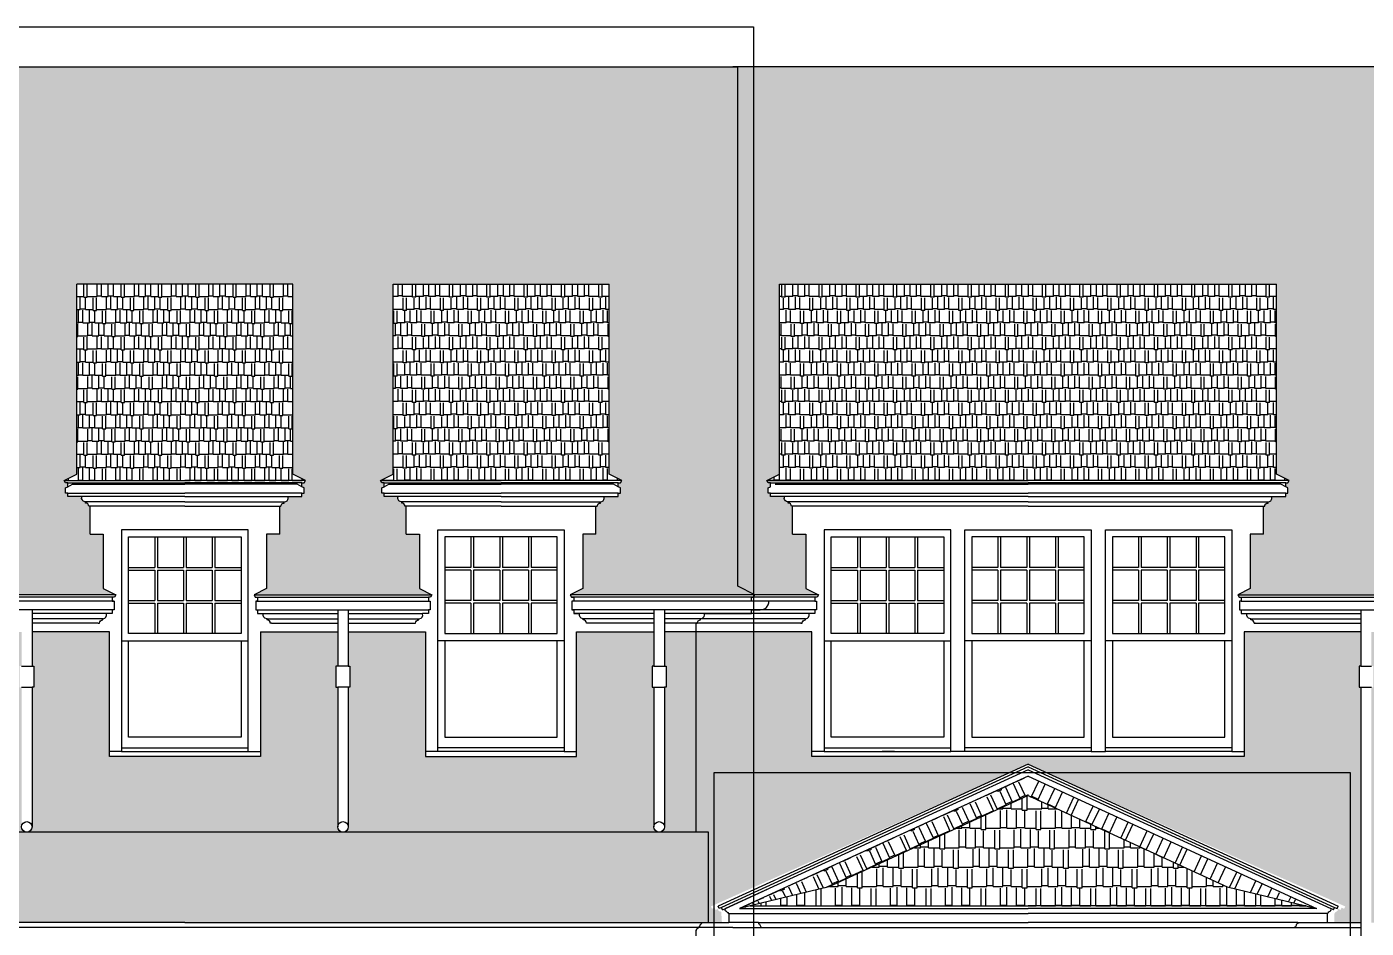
# Model space of a CAD drawing. Header units: inches. Extents: x 1902 to 78711, y -439399 to 11089.
# Drawn here: x 75935.1 to 76316.3, y -2685.7 to -2429.2 of the extents above; entities that cross this region are included whole.
import ezdxf

# ---------------------------------------------------------------- set-up
doc = ezdxf.new("R2010")
doc.units = ezdxf.units.IN
doc.header["$LTSCALE"] = 48
doc.header["$MEASUREMENT"] = 0
for name, color, linetype in [('1WHITE', 7, 'CONTINUOUS'), ('2MAGENTA', 6, 'CONTINUOUS'), ('3BLUE', 5, 'CONTINUOUS'), ('4CYAN', 4, 'CONTINUOUS'), ('8GREY', 8, 'CONTINUOUS'), ('A-CLEANPRINT', 8, 'CONTINUOUS'), ('A-TEXT', 6, 'CONTINUOUS')]:
    doc.layers.add(name, color=color, linetype=linetype)

# ---------------------------------------------------------------- blocks, each defined once
blk = doc.blocks.new('Window- Bs No trim')
at = {"layer": '1WHITE'}
for points in [[(-16, -2), (16, -2), (16, -29.5), (-16, -29.5)], [(-16, -31.5), (16, -31.5), (16, -59), (-16, -59)]]:
    blk.add_lwpolyline(points, close=True, dxfattribs=at)
at = {"layer": '2MAGENTA'}
blk.add_line((-18, -31.5), (18, -31.5), dxfattribs=at)
blk.add_lwpolyline([(-18, -63), (18, -63), (18, 0), (-18, 0)], close=True, dxfattribs=at)
at = {"layer": '8GREY', "ltscale": 0.25}
for p, q in [((-8.56, -2), (-8.56, -10.67)), ((-7.81, -2), (-7.81, -10.67)), ((-0.37, -2), (-0.37, -10.67)), ((0.38, -2), (0.38, -10.67)), ((7.81, -2), (7.81, -10.67)), ((8.56, -2), (8.56, -10.67)), ((-16, -10.67), (-8.56, -10.67)), ((-16, -11.42), (-8.56, -11.42)), ((-8.56, -11.42), (-8.56, -20.08)), ((-7.81, -10.67), (-0.37, -10.67)), ((-7.81, -11.42), (-0.37, -11.42)), ((-7.81, -11.42), (-7.81, -20.08)), ((-0.37, -11.42), (-0.37, -20.08)), ((0.38, -10.67), (7.81, -10.67)), ((0.38, -11.42), (7.81, -11.42)), ((0.38, -11.42), (0.38, -20.08)), ((7.81, -11.42), (7.81, -20.08)), ((8.56, -10.67), (16, -10.67)), ((8.56, -11.42), (16, -11.42)), ((8.56, -11.42), (8.56, -20.08)), ((-16, -20.08), (-8.56, -20.08)), ((-16, -20.83), (-8.56, -20.83)), ((-8.56, -20.83), (-8.56, -29.5)), ((-7.81, -20.08), (-0.37, -20.08)), ((-7.81, -20.83), (-0.37, -20.83)), ((-7.81, -20.83), (-7.81, -29.5)), ((-0.37, -20.83), (-0.37, -29.5)), ((0.38, -20.08), (7.81, -20.08)), ((0.38, -20.83), (7.81, -20.83)), ((0.38, -20.83), (0.38, -29.5)), ((7.81, -20.83), (7.81, -29.5)), ((8.56, -20.08), (16, -20.08)), ((8.56, -20.83), (16, -20.83)), ((8.56, -20.83), (8.56, -29.5))]:
    blk.add_line(p, q, dxfattribs=at)
at = {"layer": '8GREY'}
blk.add_line((-18, -62), (18, -62), dxfattribs=at)
blk = doc.blocks.new('TRIM-BED MOULDING elevation')
at = {"layer": '4CYAN'}
for p, q in [((0, 0), (0.16, 0)), ((0.59, 0.43), (0.59, 0.58))]:
    blk.add_line(p, q, dxfattribs=at)
for centre, radius, start, end in [((0.59, 0), 0.429, 90, 180), ((0.59, 1.08), 0.5, 270, 35.511)]:
    blk.add_arc(centre, radius, start, end, dxfattribs=at)

msp = doc.modelspace()

# ---------------------------------------------------------------- hatches: boundary and pattern name
at = {"layer": '8GREY'}
h = msp.add_hatch(dxfattribs=at)
h.set_pattern_fill('AR-RSHKE', color=256, scale=0.391, style=0)
h.set_pattern_definition([(0, (75817.8372, -2590.805), (9.9705, 4.692), [2.346, -1.955, 2.737, -1.173, 3.519, -1.564]), (0, (75820.1832, -2590.6096), (9.9705, 4.692), [1.955, -7.429, 1.564, -2.346]), (0, (75824.8752, -2591.0983), (9.9705, 4.692), [1.173, -12.121]), (90, (75817.8372, -2590.805), (-3.3235, 4.692), [4.4965, -14.2715]), (90, (75820.1832, -2590.805), (-3.3235, 4.692), [4.39875, -14.36925]), (90, (75822.1382, -2590.805), (-3.3235, 4.692), [4.1055, -14.6625]), (90, (75824.8752, -2591.0983), (-3.3235, 4.692), [4.4965, -14.2715]), (90, (75826.0482, -2591.0983), (-3.3235, 4.692), [4.4965, -14.2715]), (90, (75829.5672, -2590.805), (-3.3235, 4.692), [4.301, -14.467])])
h.paths.add_polyline_path([(76137.47, -2440.57), (75822.72, -2440.57), (75822.72, -2588.36), (75817.84, -2590.81), (75870.42, -2590.81), (75866.84, -2589.02), (75866.84, -2573.53), (75863.09, -2573.53), (75863.09, -2565.62), (75862.73, -2565.62), (75862.67, -2565.29), (75862.46, -2564.96), (75862.15, -2564.76), (75861.8, -2564.69), (75861.8, -2564.35), (75861.38, -2564.26), (75861.03, -2564.03), (75860.81, -2563.72), (75860.71, -2563.37), (75860.72, -2562.85), (75856.77, -2562.85), (75856.77, -2561.85), (75856.13, -2561.85), (75856.13, -2560.35), (75856.77, -2560.04), (75856.77, -2558.97), (75856.14, -2558.97), (75855.77, -2558.3), (75859.34, -2556.51), (75859.34, -2502.45), (75920.84, -2502.45), (75920.84, -2556.51), (75924.42, -2558.3), (75924.05, -2558.97), (75923.42, -2558.97), (75923.42, -2560.04), (75924.05, -2560.35), (75924.05, -2561.85), (75923.42, -2561.85), (75923.42, -2562.85), (75919.4, -2562.85), (75919.51, -2563.25), (75919.38, -2563.72), (75919.16, -2564.03), (75918.81, -2564.26), (75918.39, -2564.35), (75918.39, -2564.69), (75918.04, -2564.76), (75917.73, -2564.96), (75917.52, -2565.29), (75917.45, -2565.62), (75917.09, -2565.62), (75917.09, -2573.53), (75913.34, -2573.53), (75913.34, -2589.02), (75909.77, -2590.81), (75960.42, -2590.81), (75956.84, -2589.02), (75956.84, -2573.53), (75953.09, -2573.53), (75953.09, -2565.62), (75952.73, -2565.62), (75952.67, -2565.29), (75952.46, -2564.96), (75952.15, -2564.76), (75951.8, -2564.69), (75951.8, -2564.35), (75951.38, -2564.26), (75951.03, -2564.03), (75950.81, -2563.72), (75950.71, -2563.37), (75950.72, -2562.85), (75946.77, -2562.85), (75946.77, -2561.85), (75946.13, -2561.85), (75946.13, -2560.35), (75946.77, -2560.04), (75946.77, -2558.97), (75946.14, -2558.97), (75945.77, -2558.3), (75949.34, -2556.51), (75949.34, -2502.45), (76010.84, -2502.45), (76010.84, -2556.51), (76014.42, -2558.3), (76014.05, -2558.97), (76013.42, -2558.97), (76013.42, -2560.04), (76014.05, -2560.35), (76014.05, -2561.85), (76013.42, -2561.85), (76013.42, -2562.85), (76009.4, -2562.85), (76009.51, -2563.25), (76009.38, -2563.72), (76009.16, -2564.03), (76008.81, -2564.26), (76008.39, -2564.35), (76008.39, -2564.69), (76008.04, -2564.76), (76007.73, -2564.96), (76007.52, -2565.29), (76007.45, -2565.62), (76007.09, -2565.62), (76007.09, -2573.53), (76003.34, -2573.53), (76003.34, -2589.02), (75999.77, -2590.81), (76050.42, -2590.81), (76046.84, -2589.02), (76046.84, -2573.53), (76043.09, -2573.53), (76043.09, -2565.62), (76042.73, -2565.62), (76042.67, -2565.29), (76042.46, -2564.96), (76042.15, -2564.76), (76041.8, -2564.69), (76041.8, -2564.35), (76041.38, -2564.26), (76041.03, -2564.03), (76040.81, -2563.72), (76040.71, -2563.37), (76040.72, -2562.85), (76036.77, -2562.85), (76036.77, -2561.85), (76036.13, -2561.85), (76036.13, -2560.35), (76036.77, -2560.04), (76036.77, -2558.97), (76036.14, -2558.97), (76035.77, -2558.3), (76039.34, -2556.51), (76039.34, -2502.45), (76100.84, -2502.45), (76100.84, -2556.51), (76104.42, -2558.3), (76104.05, -2558.97), (76103.42, -2558.97), (76103.42, -2560.04), (76104.05, -2560.35), (76104.05, -2561.85), (76103.42, -2561.85), (76103.42, -2562.85), (76099.4, -2562.85), (76099.51, -2563.25), (76099.38, -2563.72), (76099.16, -2564.03), (76098.81, -2564.26), (76098.39, -2564.35), (76098.39, -2564.69), (76098.04, -2564.76), (76097.73, -2564.96), (76097.52, -2565.29), (76097.45, -2565.62), (76097.09, -2565.62), (76097.09, -2573.53), (76093.34, -2573.53), (76093.34, -2589.02), (76089.77, -2590.81), (76142.35, -2590.81), (76137.47, -2588.36)])
h = msp.add_hatch(dxfattribs=at)
h.set_pattern_fill('AR-RSHKE', color=256, scale=0.391, style=0)
h.set_pattern_definition([(0, (76137.467, -2590.805), (9.9705, 4.692), [2.346, -1.955, 2.737, -1.173, 3.519, -1.564]), (0, (76139.813, -2590.6096), (9.9705, 4.692), [1.955, -7.429, 1.564, -2.346]), (0, (76144.505, -2591.0983), (9.9705, 4.692), [1.173, -12.121]), (90, (76137.467, -2590.805), (-3.3235, 4.692), [4.4965, -14.2715]), (90, (76139.813, -2590.805), (-3.3235, 4.692), [4.39875, -14.36925]), (90, (76141.768, -2590.805), (-3.3235, 4.692), [4.1055, -14.6625]), (90, (76144.505, -2591.0983), (-3.3235, 4.692), [4.4965, -14.2715]), (90, (76145.678, -2591.0983), (-3.3235, 4.692), [4.4965, -14.2715]), (90, (76149.197, -2590.805), (-3.3235, 4.692), [4.301, -14.467])])
h.paths.add_polyline_path([(76341.34, -2502.45), (76402.84, -2502.45), (76402.84, -2556.51), (76406.42, -2558.3), (76406.05, -2558.97), (76405.42, -2558.97), (76405.42, -2560.04), (76406.05, -2560.35), (76406.05, -2561.85), (76405.42, -2561.85), (76405.42, -2562.85), (76401.46, -2562.85), (76401.48, -2563.58), (76401.03, -2564.22), (76400.39, -2564.35), (76400.39, -2564.69), (76400.04, -2564.76), (76399.73, -2564.96), (76399.52, -2565.29), (76399.45, -2565.62), (76399.09, -2565.62), (76399.09, -2573.53), (76395.34, -2573.53), (76395.34, -2589.02), (76391.77, -2590.81), (76478.35, -2590.81), (76473.47, -2588.36), (76473.47, -2468.57), (76473.47, -2440.57), (76449.65, -2440.57), (76137.47, -2440.57), (76137.47, -2588.36), (76142.35, -2590.81), (76160.42, -2590.81), (76156.84, -2589.02), (76156.84, -2573.53), (76153.09, -2573.53), (76153.09, -2565.62), (76152.73, -2565.62), (76152.67, -2565.29), (76152.46, -2564.96), (76152.15, -2564.76), (76151.8, -2564.69), (76151.8, -2564.35), (76151.16, -2564.22), (76150.71, -2563.58), (76150.72, -2562.85), (76146.77, -2562.85), (76146.77, -2561.85), (76146.13, -2561.85), (76146.13, -2560.35), (76146.77, -2560.04), (76146.77, -2558.97), (76146.14, -2558.97), (76145.77, -2558.3), (76149.34, -2556.51), (76149.34, -2502.45), (76290.84, -2502.45), (76290.84, -2556.51), (76294.42, -2558.3), (76294.05, -2558.97), (76293.42, -2558.97), (76293.42, -2560.04), (76294.05, -2560.35), (76294.05, -2561.85), (76293.42, -2561.85), (76293.42, -2562.85), (76289.46, -2562.85), (76289.48, -2563.58), (76289.03, -2564.22), (76288.39, -2564.35), (76288.39, -2564.69), (76288.04, -2564.76), (76287.73, -2564.96), (76287.52, -2565.29), (76287.45, -2565.62), (76287.09, -2565.62), (76287.09, -2573.53), (76283.34, -2573.53), (76283.34, -2589.02), (76279.77, -2590.81), (76352.42, -2590.81), (76348.84, -2589.02), (76348.84, -2573.53), (76345.09, -2573.53), (76345.09, -2565.62), (76344.73, -2565.62), (76344.67, -2565.29), (76344.46, -2564.96), (76344.15, -2564.76), (76343.8, -2564.69), (76343.8, -2564.35), (76343.16, -2564.22), (76342.71, -2563.58), (76342.72, -2562.85), (76338.77, -2562.85), (76338.77, -2561.85), (76338.13, -2561.85), (76338.13, -2560.35), (76338.77, -2560.04), (76338.77, -2558.97), (76338.14, -2558.97), (76337.77, -2558.3), (76341.34, -2556.51)])
h = msp.add_hatch(dxfattribs=at)
h.set_pattern_fill('AR-RSHKE', color=256, scale=0.312, style=0)
h.set_pattern_definition([(7e-15, (76004.0937, -2558.296), (7.956, 3.744), [1.872, -1.56, 2.184, -0.936, 2.808, -1.248]), (7e-15, (76005.9657, -2558.14), (7.956, 3.744), [1.56, -5.928, 1.248, -1.872]), (7e-15, (76009.7097, -2558.53), (7.956, 3.744), [0.936, -9.672]), (90, (76004.0937, -2558.296), (-2.652, 3.744), [3.588, -11.388]), (90, (76005.9657, -2558.296), (-2.652, 3.744), [3.51, -11.466]), (90, (76007.5257, -2558.296), (-2.652, 3.744), [3.276, -11.7]), (90, (76009.7097, -2558.53), (-2.652, 3.744), [3.588, -11.388]), (90, (76010.6457, -2558.53), (-2.652, 3.744), [3.588, -11.388]), (90, (76013.4537, -2558.296), (-2.652, 3.744), [3.432, -11.544])])
h.paths.add_polyline_path([(76010.84, -2502.45), (75949.34, -2502.45), (75949.34, -2556.51), (75945.77, -2558.3), (76004.09, -2558.3), (76014.42, -2558.3), (76010.84, -2556.51)])
h = msp.add_hatch(dxfattribs=at)
h.set_pattern_fill('AR-RSHKE', color=256, scale=0.312, style=0)
h.set_pattern_definition([(180, (76046.0937, -2558.296), (-7.956, 3.744), [1.872, -1.56, 2.184, -0.936, 2.808, -1.248]), (180, (76044.2217, -2558.14), (-7.956, 3.744), [1.56, -5.928, 1.248, -1.872]), (180, (76040.4777, -2558.53), (-7.956, 3.744), [0.936, -9.672]), (90, (76046.0937, -2558.296), (2.652, 3.744), [3.588, -11.388]), (90, (76044.2217, -2558.296), (2.652, 3.744), [3.51, -11.466]), (90, (76042.6617, -2558.296), (2.652, 3.744), [3.276, -11.7]), (90, (76040.4777, -2558.53), (2.652, 3.744), [3.588, -11.388]), (90, (76039.5417, -2558.53), (2.652, 3.744), [3.588, -11.388]), (90, (76036.7337, -2558.296), (2.652, 3.744), [3.432, -11.544])])
h.paths.add_polyline_path([(76039.34, -2502.45), (76100.84, -2502.45), (76100.84, -2556.51), (76104.42, -2558.3), (76046.09, -2558.3), (76035.77, -2558.3), (76039.34, -2556.51)])
h = msp.add_hatch(dxfattribs=at)
h.set_pattern_fill('AR-RSHKE', color=256, scale=0.312, style=0)
h.set_pattern_definition([(180, (76236.0937, -2558.296), (-7.956, 3.744), [1.872, -1.56, 2.184, -0.936, 2.808, -1.248]), (180, (76234.2217, -2558.14), (-7.956, 3.744), [1.56, -5.928, 1.248, -1.872]), (180, (76230.4777, -2558.53), (-7.956, 3.744), [0.936, -9.672]), (90, (76236.0937, -2558.296), (2.652, 3.744), [3.588, -11.388]), (90, (76234.2217, -2558.296), (2.652, 3.744), [3.51, -11.466]), (90, (76232.6617, -2558.296), (2.652, 3.744), [3.276, -11.7]), (90, (76230.4777, -2558.53), (2.652, 3.744), [3.588, -11.388]), (90, (76229.5417, -2558.53), (2.652, 3.744), [3.588, -11.388]), (90, (76226.7337, -2558.296), (2.652, 3.744), [3.432, -11.544])])
h.paths.add_polyline_path([(76149.34, -2502.45), (76290.84, -2502.45), (76290.84, -2556.51), (76294.42, -2558.3), (76236.09, -2558.3), (76145.77, -2558.3), (76149.34, -2556.51)])
h = msp.add_hatch(dxfattribs=at)
h.set_pattern_fill('AR-RSHKE', color=256, scale=0.46, style=0)
h.set_pattern_definition([(0, (76314.844, -2684.053), (11.73, 5.52), [2.76, -2.3, 3.22, -1.38, 4.14, -1.84]), (0, (76317.604, -2683.823), (11.73, 5.52), [2.3, -8.74, 1.84, -2.76]), (0, (76323.124, -2684.398), (11.73, 5.52), [1.38, -14.26]), (90, (76314.844, -2684.053), (-3.91, 5.52), [5.29, -16.79]), (90, (76317.604, -2684.053), (-3.91, 5.52), [5.175, -16.905]), (90, (76319.904, -2684.053), (-3.91, 5.52), [4.83, -17.25]), (90, (76323.124, -2684.398), (-3.91, 5.52), [5.29, -16.79]), (90, (76324.504, -2684.398), (-3.91, 5.52), [5.29, -16.79]), (90, (76328.644, -2684.053), (-3.91, 5.52), [5.06, -17.02])])
h.paths.add_polyline_path([(75843.59, -2617.1), (75843.09, -2617.1), (75843.09, -2611.1), (75843.59, -2611.1), (75843.59, -2601.35), (75834.59, -2601.35), (75834.59, -2658.35), (75845.09, -2658.35, -0.414214), (75843.59, -2656.85)])
h.paths.add_polyline_path([(75933.59, -2617.1), (75933.09, -2617.1), (75933.09, -2611.1), (75933.59, -2611.1), (75933.59, -2601.35), (75911.59, -2601.35), (75911.59, -2636.85), (75868.59, -2636.85), (75868.59, -2601.35), (75846.59, -2601.35), (75846.59, -2611.1), (75847.09, -2611.1), (75847.09, -2617.1), (75846.59, -2617.1), (75846.59, -2656.85, -0.414214), (75845.09, -2658.35), (75935.09, -2658.35, -0.414214), (75933.59, -2656.85)])
h.paths.add_polyline_path([(76023.59, -2617.1), (76023.09, -2617.1), (76023.09, -2611.1), (76023.59, -2611.1), (76023.59, -2601.35), (76001.59, -2601.35), (76001.59, -2636.85), (75958.59, -2636.85), (75958.59, -2601.35), (75936.59, -2601.35), (75936.59, -2611.1), (75937.09, -2611.1), (75937.09, -2617.1), (75936.59, -2617.1), (75936.59, -2656.85, -0.414214), (75935.09, -2658.35), (76025.09, -2658.35, -0.414214), (76023.59, -2656.85)])
h.paths.add_polyline_path([(76113.59, -2617.1), (76113.09, -2617.1), (76113.09, -2611.1), (76113.59, -2611.1), (76113.59, -2601.35), (76091.59, -2601.35), (76091.59, -2636.85), (76048.59, -2636.85), (76048.59, -2601.35), (76026.59, -2601.35), (76026.59, -2611.1), (76027.09, -2611.1), (76027.09, -2617.1), (76026.59, -2617.1), (76026.59, -2656.85, -0.414214), (76025.09, -2658.35), (76115.09, -2658.35, -0.414214), (76113.59, -2656.85)])
h.paths.add_polyline_path([(76125.59, -2601.35), (76116.59, -2601.35), (76116.59, -2611.1), (76117.09, -2611.1), (76117.09, -2617.1), (76116.59, -2617.1), (76116.59, -2656.85, -0.414214), (76115.09, -2658.35), (76125.59, -2658.35)])
h = msp.add_hatch(dxfattribs=at)
h.set_pattern_fill('AR-RSHKE', color=256, scale=0.46, style=0)
h.set_pattern_definition([(0, (76427.634, -2684.053), (11.73, 5.52), [2.76, -2.3, 3.22, -1.38, 4.14, -1.84]), (0, (76430.394, -2683.823), (11.73, 5.52), [2.3, -8.74, 1.84, -2.76]), (0, (76435.914, -2684.398), (11.73, 5.52), [1.38, -14.26]), (90, (76427.634, -2684.053), (-3.91, 5.52), [5.29, -16.79]), (90, (76430.394, -2684.053), (-3.91, 5.52), [5.175, -16.905]), (90, (76432.694, -2684.053), (-3.91, 5.52), [4.83, -17.25]), (90, (76435.914, -2684.398), (-3.91, 5.52), [5.29, -16.79]), (90, (76437.294, -2684.398), (-3.91, 5.52), [5.29, -16.79]), (90, (76441.434, -2684.053), (-3.91, 5.52), [5.06, -17.02])])
h.paths.add_polyline_path([(76429.84, -2617.1), (76429.34, -2617.1), (76429.34, -2684.05), (76463.22, -2684.05), (76463.22, -2684.05), (76465.09, -2684.05), (76465.09, -2684.04), (76463.25, -2678.56), (76462.46, -2675.1), (76462.45, -2675.1), (76461.92, -2671.66), (76461.68, -2669.01), (76461.59, -2667.55), (76461.59, -2601.35), (76429.34, -2601.35), (76429.34, -2611.1), (76429.84, -2611.1)])
h.paths.add_polyline_path([(76317.84, -2601.35), (76317.84, -2611.1), (76318.34, -2611.1), (76318.34, -2617.1), (76317.84, -2617.1), (76317.84, -2684.05), (76426.34, -2684.05), (76426.34, -2617.1), (76425.84, -2617.1), (76425.84, -2611.1), (76426.34, -2611.1), (76426.34, -2601.35), (76393.59, -2601.35), (76393.59, -2636.85), (76350.59, -2636.85), (76350.59, -2601.35)])
edge = h.paths.add_edge_path()
edge.add_line((76314.84, -2611.1), (76314.84, -2601.35))
edge.add_line((76314.84, -2601.35), (76281.59, -2601.35))
edge.add_line((76281.59, -2601.35), (76281.59, -2636.85))
edge.add_line((76281.59, -2636.85), (76158.59, -2636.85))
edge.add_line((76158.59, -2636.85), (76158.59, -2601.35))
edge.add_line((76158.59, -2601.35), (76131.74, -2601.35))
edge.add_line((76131.74, -2601.35), (76129.1, -2684.05))
edge.add_line((76129.1, -2684.05), (76129.94, -2684.05))
edge.add_line((76129.94, -2684.05), (76132.95, -2684.05))
edge.add_line((76132.95, -2684.05), (76132.79, -2681.46))
edge.add_arc((76132.39, -2681.31), 0.429, 338.5294, 453.9792)
edge.add_arc((76132.36, -2680.38), 0.5, 144.489, 270, ccw=False)
edge.add_line((76131.95, -2680.09), (76131.16, -2680.49))
edge.add_line((76131.16, -2680.49), (76130.82, -2679.81))
edge.add_line((76130.82, -2679.81), (76130.82, -2679.81))
edge.add_line((76130.82, -2679.81), (76130.15, -2680.15))
edge.add_line((76130.15, -2680.15), (76129.82, -2679.48))
edge.add_line((76129.82, -2679.48), (76220.09, -2638.96))
edge.add_line((76220.09, -2638.96), (76310.37, -2679.48))
edge.add_line((76310.37, -2679.48), (76310.03, -2680.15))
edge.add_line((76310.03, -2680.15), (76309.36, -2679.81))
edge.add_line((76309.36, -2679.81), (76309.03, -2680.49))
edge.add_line((76309.03, -2680.49), (76308.24, -2680.09))
edge.add_arc((76307.83, -2680.38), 0.5, -90, 35.511, ccw=False)
edge.add_line((76307.83, -2680.88), (76307.83, -2681.04))
edge.add_arc((76307.83, -2681.46), 0.429, 90, 180.0152)
edge.add_line((76307.4, -2681.46), (76307.24, -2681.46))
edge.add_line((76307.24, -2681.46), (76307.24, -2684.05))
edge.add_line((76307.24, -2684.05), (76314.84, -2684.05))
edge.add_line((76314.84, -2684.05), (76314.84, -2617.1))
edge.add_line((76314.84, -2617.1), (76314.34, -2617.1))
edge.add_line((76314.34, -2617.1), (76314.34, -2611.1))
edge.add_line((76314.34, -2611.1), (76314.84, -2611.1))
h.paths.add_polyline_path([(76129.1, -2658.35), (76129.1, -2684.05), (76129.1, -2684.05), (76129.1, -2684.05), (76131.74, -2601.35), (76125.59, -2601.35), (76125.59, -2658.35)])
h = msp.add_hatch(dxfattribs=at)
h.set_pattern_fill('AR-RSHKE', color=256, scale=0.4, angle=331.5029, style=0)
h.set_pattern_definition([(204.6276, (76317.8584, -2597.645), (-11.27241, 0.11284), [2.4, -2, 2.8, -1.2, 3.6, -1.6]), (204.6276, (76315.5933, -2598.4634), (-11.27241, 0.11284), [2, -7.6, 1.6, -2.4]), (204.6276, (76311.4383, -2600.918), (-11.27241, 0.11284), [1.2, -12.4]), (114.6276, (76317.8584, -2597.645), (1.090473, 5.780214), [4.6, -14.6]), (114.6276, (76315.6767, -2598.6452), (1.090473, 5.780214), [4.5, -14.7]), (114.6276, (76313.8586, -2599.4786), (1.090473, 5.780214), [4.2, -15]), (114.6276, (76311.4383, -2600.9182), (1.090473, 5.780214), [4.6, -14.6]), (114.6276, (76310.3475, -2601.4182), (1.090473, 5.780214), [4.6, -14.6]), (114.6276, (76306.95, -2602.6457), (1.090473, 5.780214), [4.4, -14.8])])
h.paths.add_polyline_path([(76220.09, -2647.95), (76220.09, -2642.45), (76137.7, -2680.22), (76163.38, -2673.94)])
h = msp.add_hatch(dxfattribs=at)
h.set_pattern_fill('AR-RSHKE', color=256, scale=0.5, angle=335, style=0)
h.set_pattern_definition([(335, (76222.8255, -2649.205), (14.09113, 0.04946), [3, -2.5, 3.5, -1.5, 4.5, -2]), (335, (76225.65, -2650.2465), (14.09113, 0.04946), [2.5, -9.5, 2, -3]), (335, (76230.824, -2653.3487), (14.09113, 0.04946), [1.5, -15.5]), (65, (76222.8255, -2649.2052), (-1.3161, 7.23397), [5.75, -18.25]), (65, (76225.5444, -2650.473), (-1.3161, 7.23397), [5.625, -18.375]), (65, (76227.81, -2651.5296), (-1.3161, 7.23397), [5.25, -18.75]), (65, (76230.824, -2653.3487), (-1.3161, 7.23397), [5.75, -18.25]), (65, (76232.1833, -2653.9826), (-1.3161, 7.23397), [5.75, -18.25]), (65, (76236.42, -2655.5445), (-1.3161, 7.23397), [5.5, -18.5])])
h.paths.add_polyline_path([(76220.09, -2647.95), (76220.09, -2642.45), (76302.49, -2680.22), (76276.8, -2673.94)])
h = msp.add_hatch(dxfattribs=at)
h.set_pattern_fill('AR-RSHKE', color=256, scale=0.46, style=0)
h.set_pattern_definition([(0, (76198.442, -2679.32), (11.73, 5.52), [2.76, -2.3, 3.22, -1.38, 4.14, -1.84]), (0, (76201.202, -2679.09), (11.73, 5.52), [2.3, -8.74, 1.84, -2.76]), (0, (76206.722, -2679.665), (11.73, 5.52), [1.38, -14.26]), (90, (76198.442, -2679.32), (-3.91, 5.52), [5.29, -16.79]), (90, (76201.202, -2679.32), (-3.91, 5.52), [5.175, -16.905]), (90, (76203.502, -2679.32), (-3.91, 5.52), [4.83, -17.25]), (90, (76206.722, -2679.665), (-3.91, 5.52), [5.29, -16.79]), (90, (76208.102, -2679.665), (-3.91, 5.52), [5.29, -16.79]), (90, (76212.242, -2679.32), (-3.91, 5.52), [5.06, -17.02])])
h.paths.add_polyline_path([(76220.09, -2647.95), (76163.38, -2673.94), (76140.92, -2679.32), (76220.09, -2679.32), (76299.27, -2679.32), (76276.8, -2673.94)])
h = msp.add_hatch(dxfattribs=at)
h.set_pattern_fill('AR-RSHKE', color=256, scale=0.312, style=0)
h.set_pattern_definition([(0, (76088.415, -2684.0527), (7.956, 3.744), [1.872, -1.56, 2.184, -0.936, 2.808, -1.248]), (0, (76090.287, -2683.8967), (7.956, 3.744), [1.56, -5.928, 1.248, -1.872]), (0, (76094.031, -2684.2867), (7.956, 3.744), [0.936, -9.672]), (90, (76088.415, -2684.0527), (-2.652, 3.744), [3.588, -11.388]), (90, (76090.287, -2684.0527), (-2.652, 3.744), [3.51, -11.466]), (90, (76091.847, -2684.0527), (-2.652, 3.744), [3.276, -11.7]), (90, (76094.031, -2684.2867), (-2.652, 3.744), [3.588, -11.388]), (90, (76094.967, -2684.2867), (-2.652, 3.744), [3.588, -11.388]), (90, (76097.775, -2684.0527), (-2.652, 3.744), [3.432, -11.544])])
h.paths.add_polyline_path([(76129.1, -2658.35), (76125.59, -2658.35), (75834.59, -2658.35), (75831.09, -2658.35), (75831.09, -2684.05), (75832.97, -2684.05), (75980.09, -2684.05), (76129.1, -2684.05)])

# ---------------------------------------------------------------- linework, layer by layer
at = {"layer": '1WHITE'}
for p, q in [((76010.84, -2502.45), (75949.34, -2502.45)), ((76039.34, -2502.45), (76100.84, -2502.45)), ((76149.34, -2502.45), (76290.84, -2502.45)), ((75945.77, -2558.3), (75980.09, -2558.3)), ((75946.77, -2558.97), (75980.09, -2558.97)), ((76014.42, -2558.3), (75980.09, -2558.3)), ((76013.42, -2558.97), (75980.09, -2558.97)), ((76035.77, -2558.3), (76070.09, -2558.3)), ((76036.77, -2558.97), (76070.09, -2558.97)), ((76104.42, -2558.3), (76070.09, -2558.3)), ((76103.42, -2558.97), (76070.09, -2558.97)), ((76145.77, -2558.3), (76220.09, -2558.3)), ((76146.77, -2558.97), (76220.09, -2558.97)), ((76294.42, -2558.3), (76220.09, -2558.3)), ((76293.42, -2558.97), (76220.09, -2558.97)), ((75980.09, -2565.62), (75953.09, -2565.62)), ((75980.09, -2565.62), (76007.09, -2565.62)), ((76070.09, -2565.62), (76043.09, -2565.62)), ((76070.09, -2565.62), (76097.09, -2565.62)), ((76220.09, -2565.62), (76153.09, -2565.62)), ((76220.09, -2565.62), (76287.09, -2565.62)), ((75953.09, -2573.53), (75956.84, -2573.53)), ((76007.09, -2573.53), (76003.34, -2573.53)), ((76043.09, -2573.53), (76046.84, -2573.53)), ((76097.09, -2573.53), (76093.34, -2573.53)), ((76153.09, -2573.53), (76156.84, -2573.53)), ((76287.09, -2573.53), (76283.34, -2573.53)), ((75960.42, -2590.81), (75909.77, -2590.81)), ((75960.05, -2591.48), (75910.77, -2591.48)), ((75999.77, -2590.81), (76050.42, -2590.81)), ((76000.14, -2591.48), (76049.42, -2591.48)), ((76142.35, -2590.81), (76089.77, -2590.81)), ((76141.34, -2591.48), (76090.14, -2591.48)), ((76160.42, -2590.81), (76101.59, -2590.81)), ((76159.42, -2591.48), (76101.59, -2591.48)), ((76279.77, -2590.81), (76352.42, -2590.81)), ((76280.77, -2591.48), (76352.05, -2591.48)), ((75955.41, -2598.87), (75936.59, -2598.87)), ((75955.41, -2598.87), (75955.77, -2598.87)), ((76004.77, -2598.87), (76004.41, -2598.87)), ((76004.77, -2598.87), (76023.59, -2598.87)), ((76026.59, -2598.87), (76045.77, -2598.87)), ((76045.41, -2598.87), (76045.77, -2598.87)), ((76113.59, -2598.87), (76094.41, -2598.87)), ((76094.77, -2598.87), (76094.41, -2598.87)), ((76155.77, -2598.87), (76116.59, -2598.87)), ((76125.59, -2598.87), (76116.59, -2598.87)), ((76155.41, -2598.87), (76155.77, -2598.87)), ((76284.41, -2598.87), (76314.84, -2598.87)), ((76284.77, -2598.87), (76284.41, -2598.87)), ((76220.09, -2640.61), (76133.95, -2680.09)), ((76220.09, -2640.61), (76306.24, -2680.09)), ((76220.09, -2642.45), (76137.98, -2680.09)), ((76220.09, -2642.45), (76302.21, -2680.09)), ((76125.59, -2658.35), (75834.59, -2658.35)), ((76133.95, -2680.09), (76145.95, -2674.59)), ((76137.98, -2680.09), (76220.09, -2680.09)), ((76302.21, -2680.09), (76220.09, -2680.09)), ((76134.95, -2681.47), (76220.09, -2681.46)), ((76305.24, -2681.47), (76220.09, -2681.46)), ((76305.24, -2681.47), (76254.91, -2681.46))]:
    msp.add_line(p, q, dxfattribs=at)
for points in [[(75955.77, -2598.87), (75955.85, -2598.51), (75956.05, -2598.21), (75956.35, -2598.01), (75956.71, -2597.94), (75956.71, -2597.6), (75957.32, -2597.41), (75957.61, -2597.12), (75957.79, -2596.66), (75957.77, -2596.27), (75957.72, -2596.1)], [(76004.41, -2598.87), (76004.34, -2598.51), (76004.14, -2598.21), (76003.84, -2598.01), (76003.48, -2597.94), (76003.48, -2597.6), (76002.86, -2597.41), (76002.58, -2597.12), (76002.4, -2596.66), (76002.41, -2596.27), (76002.46, -2596.1)], [(76045.77, -2598.87), (76045.85, -2598.51), (76046.05, -2598.21), (76046.35, -2598.01), (76046.71, -2597.94), (76046.71, -2597.6), (76047.32, -2597.41), (76047.61, -2597.12), (76047.79, -2596.66), (76047.77, -2596.27), (76047.72, -2596.1)], [(76094.41, -2598.87), (76094.34, -2598.51), (76094.14, -2598.21), (76093.84, -2598.01), (76093.48, -2597.94), (76093.48, -2597.6), (76092.86, -2597.41), (76092.58, -2597.12), (76092.4, -2596.66), (76092.41, -2596.27), (76092.46, -2596.1)], [(76155.77, -2598.87), (76155.85, -2598.51), (76156.05, -2598.21), (76156.35, -2598.01), (76156.71, -2597.94), (76156.71, -2597.6), (76157.32, -2597.41), (76157.61, -2597.12), (76157.79, -2596.66), (76157.77, -2596.27), (76157.72, -2596.1)], [(76284.41, -2598.87), (76284.34, -2598.51), (76284.14, -2598.21), (76283.84, -2598.01), (76283.48, -2597.94), (76283.48, -2597.6), (76282.86, -2597.41), (76282.58, -2597.12), (76282.4, -2596.66), (76282.41, -2596.27), (76282.46, -2596.1)], [(75958.59, -2601.35), (75936.59, -2601.35)], [(76001.59, -2601.35), (76001.59, -2601.35), (76001.59, -2636.85), (75958.59, -2636.85), (75958.59, -2601.35), (75958.59, -2601.35)], [(76001.59, -2601.35), (76023.59, -2601.35)], [(76026.59, -2601.35), (76048.59, -2601.35), (76048.59, -2636.85), (76091.59, -2636.85), (76091.59, -2601.35), (76113.59, -2601.35)], [(76314.84, -2601.35), (76281.59, -2601.35), (76281.59, -2636.85), (76158.59, -2636.85), (76158.59, -2601.35), (76116.59, -2601.35)], [(76314.84, -2601.35), (76305.59, -2601.35)]]:
    msp.add_lwpolyline(points, dxfattribs=at)
for centre in [(75935.09, -2656.85), (76025.09, -2656.85), (76115.09, -2656.85)]:
    msp.add_circle(centre, 1.5, dxfattribs=at)
at = {"layer": '2MAGENTA', "ltscale": 0.25}
for p, q in [((75946.77, -2560.04), (75948.13, -2559.35)), ((75946.77, -2561.85), (75980.09, -2561.85)), ((75948.13, -2559.35), (75980.09, -2559.35)), ((76012.05, -2559.35), (75980.09, -2559.35)), ((76013.42, -2561.85), (75980.09, -2561.85)), ((76013.42, -2560.04), (76012.05, -2559.35)), ((76036.77, -2560.04), (76038.13, -2559.35)), ((76036.77, -2561.85), (76070.09, -2561.85)), ((76038.13, -2559.35), (76070.09, -2559.35)), ((76102.05, -2559.35), (76070.09, -2559.35)), ((76103.42, -2561.85), (76070.09, -2561.85)), ((76103.42, -2560.04), (76102.05, -2559.35)), ((76146.77, -2561.85), (76220.09, -2561.85)), ((76148.13, -2559.35), (76220.09, -2559.35)), ((76292.05, -2559.35), (76220.09, -2559.35)), ((76293.42, -2561.85), (76220.09, -2561.85)), ((76293.42, -2560.04), (76292.05, -2559.35))]:
    msp.add_line(p, q, dxfattribs=at)
at = {"layer": '2MAGENTA'}
for p, q in [((75959.92, -2592.6), (75910.77, -2592.6)), ((75959.92, -2595.1), (75910.77, -2595.1)), ((76000.27, -2592.6), (76049.42, -2592.6)), ((76000.27, -2595.1), (76049.42, -2595.1)), ((76141.34, -2592.6), (76090.27, -2592.6)), ((76141.34, -2595.1), (76090.27, -2595.1)), ((76159.42, -2592.6), (76101.59, -2592.6)), ((76159.42, -2595.1), (76101.59, -2595.1)), ((76280.77, -2592.6), (76351.92, -2592.6)), ((76280.77, -2595.1), (76351.92, -2595.1)), ((75980.09, -2684.05), (75807.09, -2684.05)), ((75980.09, -2684.05), (76134.95, -2684.05)), ((76143.33, -2684.05), (76220.09, -2684.05)), ((76296.86, -2684.05), (76220.09, -2684.05)), ((76305.24, -2684.05), (76314.84, -2684.05))]:
    msp.add_line(p, q, dxfattribs=at)
for points in [[(75936.59, -2595.1), (75936.59, -2611.1), (75937.09, -2611.1), (75937.09, -2617.1), (75936.59, -2617.1), (75936.59, -2656.85)], [(76023.59, -2595.1), (76023.59, -2611.1), (76023.09, -2611.1), (76023.09, -2617.1), (76023.59, -2617.1), (76023.59, -2656.85)], [(76026.59, -2595.1), (76026.59, -2611.1), (76027.09, -2611.1), (76027.09, -2617.1), (76026.59, -2617.1), (76026.59, -2656.85)], [(76113.59, -2595.1), (76113.59, -2611.1), (76113.09, -2611.1), (76113.09, -2617.1), (76113.59, -2617.1), (76113.59, -2656.85)], [(76116.59, -2595.1), (76116.59, -2611.1), (76117.09, -2611.1), (76117.09, -2617.1), (76116.59, -2617.1), (76116.59, -2656.85)], [(76314.84, -2595.1), (76314.84, -2611.1), (76314.34, -2611.1), (76314.34, -2617.1), (76314.84, -2617.1), (76314.84, -2809.1)]]:
    msp.add_lwpolyline(points, dxfattribs=at)
at = {"layer": '3BLUE'}
for p, q in [((75980.09, -2562.85), (75950.79, -2562.85)), ((75980.09, -2562.85), (76009.4, -2562.85)), ((76070.09, -2562.85), (76040.79, -2562.85)), ((76070.09, -2562.85), (76099.4, -2562.85)), ((76220.09, -2562.85), (76150.79, -2562.85)), ((76220.09, -2562.85), (76289.4, -2562.85)), ((75957.72, -2596.1), (75936.59, -2596.1)), ((76002.46, -2596.1), (76023.59, -2596.1)), ((76026.59, -2596.1), (76047.72, -2596.1)), ((76113.59, -2596.1), (76090.77, -2596.1)), ((76157.72, -2596.1), (76116.59, -2596.1)), ((76127.9, -2596.1), (76116.59, -2596.1)), ((76282.46, -2596.1), (76314.84, -2596.1)), ((76220.09, -2638.96), (76131.84, -2679.41)), ((76220.09, -2638.96), (76308.35, -2679.41))]:
    msp.add_line(p, q, dxfattribs=at)
for points in [[(75956.84, -2573.53), (75956.84, -2589.02), (75960.42, -2590.81), (75960.05, -2591.48), (75959.42, -2591.48), (75959.42, -2592.6), (75959.92, -2592.6), (75959.92, -2595.1), (75959.42, -2595.1), (75959.42, -2596.1), (75957.72, -2596.1)], [(76003.34, -2573.53), (76003.34, -2589.02), (75999.77, -2590.81), (76000.14, -2591.48), (76000.77, -2591.48), (76000.77, -2592.6), (76000.27, -2592.6), (76000.27, -2595.1), (76000.77, -2595.1), (76000.77, -2596.1), (76002.46, -2596.1)], [(76046.84, -2573.53), (76046.84, -2589.02), (76050.42, -2590.81), (76050.05, -2591.48), (76049.42, -2591.48), (76049.42, -2592.6), (76049.92, -2592.6), (76049.92, -2595.1), (76049.42, -2595.1), (76049.42, -2596.1), (76047.72, -2596.1)], [(76093.34, -2573.53), (76093.34, -2589.02), (76089.77, -2590.81), (76090.14, -2591.48), (76090.77, -2591.48), (76090.77, -2592.6), (76090.27, -2592.6), (76090.27, -2595.1), (76090.77, -2595.1), (76090.77, -2596.1), (76092.46, -2596.1)], [(76156.84, -2573.53), (76156.84, -2589.02), (76160.42, -2590.81), (76160.05, -2591.48), (76159.42, -2591.48), (76159.42, -2592.6), (76159.92, -2592.6), (76159.92, -2595.1), (76159.42, -2595.1), (76159.42, -2596.1), (76157.72, -2596.1)], [(76283.34, -2573.53), (76283.34, -2589.02), (76279.77, -2590.81), (76280.14, -2591.48), (76280.77, -2591.48), (76280.77, -2592.6), (76280.27, -2592.6), (76280.27, -2595.1), (76280.77, -2595.1), (76280.77, -2596.1), (76282.46, -2596.1)]]:
    msp.add_lwpolyline(points, dxfattribs=at)
at = {"layer": '4CYAN'}
for p, q in [((75822.72, -2440.57), (76137.47, -2440.57)), ((76473.47, -2440.57), (76136.09, -2440.57)), ((76129.1, -2658.35), (76125.59, -2658.35)), ((76129.1, -2684.05), (76129.1, -2658.35)), ((76132.15, -2680.09), (76131.84, -2679.41)), ((76132.83, -2679.78), (76132.15, -2680.09)), ((76132.83, -2679.78), (76132.15, -2680.09)), ((76133.15, -2680.46), (76132.83, -2679.78)), ((76133.15, -2680.46), (76133.95, -2680.09)), ((76307.04, -2680.46), (76306.24, -2680.09)), ((76307.04, -2680.46), (76307.35, -2679.78)), ((76307.35, -2679.78), (76308.04, -2680.09)), ((76307.35, -2679.78), (76308.04, -2680.09)), ((76308.04, -2680.09), (76308.35, -2679.41)), ((76134.95, -2681.46), (76134.95, -2684.05)), ((76305.24, -2681.46), (76305.24, -2684.05)), ((76143.33, -2684.05), (76134.95, -2684.05)), ((76143.33, -2684.05), (76143.33, -2684.35)), ((76144.33, -2685.67), (76144.33, -2685.51)), ((76295.86, -2685.67), (76295.86, -2685.51)), ((76296.86, -2684.05), (76296.86, -2684.35)), ((76296.86, -2684.05), (76305.24, -2684.05))]:
    msp.add_line(p, q, dxfattribs=at)
for points in [[(76125.59, -2658.35), (76125.59, -2598.87), (76125.59, -2598.87), (76125.59, -2598.87), (76125.59, -2598.87), (76125.95, -2598.87), (76126.02, -2598.54), (76126.23, -2598.21), (76126.54, -2598), (76126.89, -2597.94), (76126.89, -2597.6), (76127.31, -2597.51), (76127.66, -2597.28), (76127.88, -2596.97), (76127.97, -2596.62), (76127.97, -2596.36), (76127.9, -2596.1), (76141.34, -2596.1), (76141.34, -2595.1), (76143.85, -2595.1), (76145.06, -2594.79), (76145.61, -2594.37), (76146.1, -2593.69), (76146.3, -2593.05), (76146.34, -2592.6), (76141.34, -2592.6), (76141.34, -2591.48), (76141.98, -2591.48), (76142.35, -2590.81), (76137.47, -2588.36), (76137.47, -2440.57)], [(75953.09, -2573.53), (75953.09, -2565.62), (75952.73, -2565.62), (75952.67, -2565.29), (75952.46, -2564.96), (75952.15, -2564.76), (75951.8, -2564.69), (75951.8, -2564.35), (75951.38, -2564.26), (75951.03, -2564.03), (75950.81, -2563.72), (75950.71, -2563.37), (75950.72, -2563.11), (75950.79, -2562.85), (75946.77, -2562.85), (75946.77, -2561.85), (75946.13, -2561.85), (75946.13, -2560.35), (75946.77, -2560.04), (75946.77, -2558.97), (75946.14, -2558.97), (75945.77, -2558.3), (75949.34, -2556.51), (75949.34, -2502.45)], [(76007.09, -2573.53), (76007.09, -2565.62), (76007.45, -2565.62), (76007.52, -2565.29), (76007.73, -2564.96), (76008.04, -2564.76), (76008.39, -2564.69), (76008.39, -2564.35), (76008.81, -2564.26), (76009.16, -2564.03), (76009.38, -2563.72), (76009.47, -2563.37), (76009.47, -2563.11), (76009.4, -2562.85), (76013.42, -2562.85), (76013.42, -2561.85), (76014.05, -2561.85), (76014.05, -2560.35), (76013.42, -2560.04), (76013.42, -2558.97), (76014.05, -2558.97), (76014.42, -2558.3), (76010.84, -2556.51), (76010.84, -2502.45)], [(76043.09, -2573.53), (76043.09, -2565.62), (76042.73, -2565.62), (76042.67, -2565.29), (76042.46, -2564.96), (76042.15, -2564.76), (76041.8, -2564.69), (76041.8, -2564.35), (76041.38, -2564.26), (76041.03, -2564.03), (76040.81, -2563.72), (76040.71, -2563.37), (76040.72, -2563.11), (76040.79, -2562.85), (76036.77, -2562.85), (76036.77, -2561.85), (76036.13, -2561.85), (76036.13, -2560.35), (76036.77, -2560.04), (76036.77, -2558.97), (76036.14, -2558.97), (76035.77, -2558.3), (76039.34, -2556.51), (76039.34, -2502.45)], [(76097.09, -2573.53), (76097.09, -2565.62), (76097.45, -2565.62), (76097.52, -2565.29), (76097.73, -2564.96), (76098.04, -2564.76), (76098.39, -2564.69), (76098.39, -2564.35), (76098.81, -2564.26), (76099.16, -2564.03), (76099.38, -2563.72), (76099.47, -2563.37), (76099.47, -2563.11), (76099.4, -2562.85), (76103.42, -2562.85), (76103.42, -2561.85), (76104.05, -2561.85), (76104.05, -2560.35), (76103.42, -2560.04), (76103.42, -2558.97), (76104.05, -2558.97), (76104.42, -2558.3), (76100.84, -2556.51), (76100.84, -2502.45)], [(76153.09, -2573.53), (76153.09, -2565.62), (76152.73, -2565.62), (76152.67, -2565.29), (76152.46, -2564.96), (76152.15, -2564.76), (76151.8, -2564.69), (76151.8, -2564.35), (76151.38, -2564.26), (76151.03, -2564.03), (76150.81, -2563.72), (76150.71, -2563.37), (76150.72, -2563.11), (76150.79, -2562.85), (76146.77, -2562.85), (76146.77, -2561.85), (76146.13, -2561.85), (76146.13, -2560.35), (76146.77, -2560.04), (76146.77, -2558.97), (76146.14, -2558.97), (76145.77, -2558.3), (76149.34, -2556.51), (76149.34, -2502.45)], [(76287.09, -2573.53), (76287.09, -2565.62), (76287.45, -2565.62), (76287.52, -2565.29), (76287.73, -2564.96), (76288.04, -2564.76), (76288.39, -2564.69), (76288.39, -2564.35), (76288.81, -2564.26), (76289.16, -2564.03), (76289.38, -2563.72), (76289.47, -2563.37), (76289.47, -2563.11), (76289.4, -2562.85), (76293.42, -2562.85), (76293.42, -2561.85), (76294.05, -2561.85), (76294.05, -2560.35), (76293.42, -2560.04), (76293.42, -2558.97), (76294.05, -2558.97), (76294.42, -2558.3), (76290.84, -2556.51), (76290.84, -2502.45)], [(76125.59, -2691.1), (76125.59, -2686.1), (76125.59, -2686.1), (76125.79, -2686.1), (76125.82, -2685.93), (76125.91, -2685.79), (76126.07, -2685.69), (76126.22, -2685.69), (76126.22, -2685.51), (76126.35, -2685.45), (76126.49, -2685.36), (76126.66, -2685.11), (76126.72, -2684.93), (76126.8, -2684.71), (76126.91, -2684.54), (76127.09, -2684.41), (76127.22, -2684.35), (76127.22, -2684.05), (76128.07, -2684.05)]]:
    msp.add_lwpolyline(points, dxfattribs=at)
for points in [[(76143.33, -2684.35), (76143.65, -2684.56), (76143.83, -2684.93), (76144, -2685.3), (76144.33, -2685.51)], [(76296.86, -2684.35), (76296.53, -2684.56), (76296.36, -2684.93), (76296.18, -2685.3), (76295.86, -2685.51)]]:
    msp.add_spline(points, degree=3, dxfattribs=at)
at = {"layer": '8GREY'}
for p, q in [((75980.09, -2564.35), (75951.8, -2564.35)), ((75980.09, -2564.35), (76008.39, -2564.35)), ((76070.09, -2564.35), (76041.8, -2564.35)), ((76070.09, -2564.35), (76098.39, -2564.35)), ((76220.09, -2564.35), (76151.8, -2564.35)), ((76220.09, -2564.35), (76288.39, -2564.35)), ((75933.59, -2611.1), (75936.59, -2611.1)), ((76026.59, -2611.1), (76023.59, -2611.1)), ((76113.59, -2611.1), (76116.59, -2611.1)), ((76314.84, -2611.1), (76317.84, -2611.1)), ((75933.59, -2617.1), (75936.59, -2617.1)), ((76026.59, -2617.1), (76023.59, -2617.1)), ((76113.59, -2617.1), (76116.59, -2617.1)), ((76314.84, -2617.1), (76317.84, -2617.1)), ((75962.09, -2635.35), (75958.59, -2635.35)), ((75998.09, -2635.35), (76001.59, -2635.35)), ((76052.09, -2635.35), (76048.59, -2635.35)), ((76088.09, -2635.35), (76091.59, -2635.35)), ((76162.09, -2635.35), (76158.59, -2635.35)), ((76182.09, -2635.35), (76178.59, -2635.35)), ((76202.09, -2635.35), (76198.09, -2635.35)), ((76238.09, -2635.35), (76242.09, -2635.35)), ((76278.09, -2635.35), (76281.59, -2635.35)), ((76163.38, -2673.94), (76138.28, -2679.95)), ((76276.8, -2673.94), (76301.91, -2679.95)), ((76140.92, -2679.32), (76220.09, -2679.32)), ((76299.27, -2679.32), (76220.09, -2679.32)), ((75980.09, -2685.51), (75809.97, -2685.51)), ((75980.09, -2685.51), (75809.97, -2685.51)), ((76136.09, -2685.51), (75980.09, -2685.51)), ((76136.09, -2685.51), (75980.09, -2685.51)), ((76136.09, -2685.51), (75980.09, -2685.51)), ((76136.09, -2685.51), (75980.09, -2685.51)), ((76136.09, -2685.51), (76314.84, -2685.51)), ((76136.09, -2685.51), (76314.84, -2685.51))]:
    msp.add_line(p, q, dxfattribs=at)
at = {"layer": '8GREY', "ltscale": 0.25}
for p, q in [((75956.71, -2597.6), (75936.59, -2597.6)), ((76003.48, -2597.6), (76023.59, -2597.6)), ((76026.59, -2597.6), (76046.71, -2597.6)), ((76113.59, -2597.6), (76093.48, -2597.6)), ((76156.71, -2597.6), (76116.59, -2597.6)), ((76126.89, -2597.6), (76116.59, -2597.6)), ((76283.48, -2597.6), (76314.84, -2597.6))]:
    msp.add_line(p, q, dxfattribs=at)
at = {"layer": 'A-CLEANPRINT'}
for p, q in [((76220.09, -2639.78), (76132.83, -2679.78)), ((76220.09, -2639.78), (76307.35, -2679.78)), ((76220.09, -2647.95), (76163.38, -2673.94)), ((76220.09, -2647.95), (76276.8, -2673.94))]:
    msp.add_line(p, q, dxfattribs=at)
at = {"layer": 'A-TEXT', "color": 1}
for points in [[(75801.57, -2429.17), (76141.98, -2429.17), (76141.98, -2839.99), (75801.57, -2839.99)], [(76130.77, -2641.34), (76311.8, -2641.34), (76311.8, -2700.97), (76130.77, -2700.97)]]:
    msp.add_lwpolyline(points, close=True, dxfattribs=at)

# ---------------------------------------------------------------- block references
at = {"layer": '1WHITE', "xscale": -1}
msp.add_blockref('TRIM-BED MOULDING elevation', (76134.95, -2681.46), dxfattribs=at)
at = {"layer": '1WHITE'}
msp.add_blockref('TRIM-BED MOULDING elevation', (76305.24, -2681.46), dxfattribs=at)
at = {"layer": '8GREY'}
for p in [(75980.09, -2572.35), (76180.09, -2572.35)]:
    msp.add_blockref('Window- Bs No trim', p, dxfattribs=at)
at = {"layer": '8GREY', "xscale": -1}
for p in [(76070.09, -2572.35), (76220.09, -2572.35), (76260.09, -2572.35)]:
    msp.add_blockref('Window- Bs No trim', p, dxfattribs=at)

doc.saveas('drawing.dxf')
